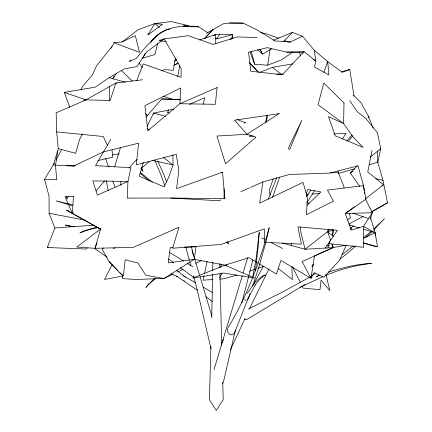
<?xml version="1.0" encoding="UTF-8"?>
<svg xmlns="http://www.w3.org/2000/svg" width="432" height="432" viewBox="0 0 432 432"><rect width="100%" height="100%" fill="white"/><g stroke="black" fill="none" stroke-linecap="round" stroke-linejoin="round"><path stroke-width="0.65" d="M224.073 198.623L224.095 188.757M109.517 101.007L109.728 86.227M212.614 274.212L211.729 317.844M212.674 270.853L212.825 262.127M332.262 244.183L332.197 246.812L333.531 246.65M332.462 236.299L332.629 229.732L327.812 232.2L330.588 240.203M210.908 346.707L209.396 399.735L216.308 410.4L223.22 399.735L222.723 382.282M255.415 270.913L258.077 247.412L259.232 232.389L256.122 258.368L252.747 277.355M266.409 122.148L267.554 115.004M227.642 328.757L227.399 330.437L228.085 332.678L229.586 334.319L231.514 334.924L233.345 334.319L234.587 332.678L250.106 293.506M249.944 51.77L254.653 64.249L267.656 65.21L270.059 49.545M364.23 190.922L363.49 185.647L357.993 165.812L330.178 173.059L289.424 174.479L262.975 181.931L259.6 203.159L303.021 182.369L307.449 197.77L306.455 214.677L333.434 201.134L327.44 190.091L363.49 185.647L365.936 199.184L345.26 213.473L351.259 230.143L363.523 226.363L372.319 212.738L365.337 198.833M291.411 245.614L291.73 243.626M328.115 229.484L327.796 231.433L305.062 249.264L282.296 242.995M153.365 114.377L153.587 113.054L173.864 109.199M175.446 57.996L173.286 70.384L164.749 69.552L161.584 70.724M265.615 122.445L266.987 115.268M177.714 76.658L179.75 65.54M372.022 150.433L367.745 171.958L383.519 184.718L365.855 198.434M349.726 100.629L357.205 111.634L366.001 118.616L377.471 132.878L380.678 148.743L377.779 162.205L383.022 180.306L387.488 202.835L371.498 211.918M204.023 275.632L203.029 280.174L212.96 279.526M204.444 273.688L207.133 261.365M203.197 104.22L204.644 97.74L189.594 104.393M235.386 330.059L223.371 382.347L222.388 383.751M157.621 43.546L154.877 54.562L142.76 58.131L145.147 53.433M241.915 302.692L252.85 259.951M306.212 194.54L307.622 189.475L320.846 191.959L307.049 205.303M143.3 162.389L139.298 176.234L164.074 186.862L168.599 177.46L173.075 164.965L172.913 154.872M100.656 228.874L95.008 248.324L76.81 247.066L100.877 228.782M306.509 196.549L307.039 194.719L308.362 194.573M120.533 147.307L114.642 166.833M242.303 275.567L214.061 369.5M243.076 272.997L247.703 257.564M327.872 248.06L329.2 243.664M370.31 219.175L372.319 212.738L345.26 213.473L354.483 206.75M272.56 197.3L279.688 177.061M252.693 285.979L259.227 265.826L265.766 242.698L269.185 227.734C259.492 262.737 246.677 297.076 227.723 328.196M273.24 178.88L269.087 190.69L270.232 195.226M268.283 199.292L276.745 177.46M323.865 72.344L327.715 61.603L314.296 50.312L302.513 36.196L292.394 32.411L273.424 40.284M289.451 149.92L301.865 120.301L290.126 144.326L288.23 148.975M97.092 242.806L95.008 248.324L133.466 247.298L178.934 227.237L172.622 248.249L221.141 244.431L264.308 228.884L264.562 242.298L301.363 244.15L297.891 226.838L337.43 230.31L328.401 243.594L363.609 247.293L363.523 226.363L375.084 232.681L377.557 246.764L363.355 242.87M330.701 239.339L329.773 241.78L325.112 248.238M332.327 235.067L333.725 231.412L333.045 229.565M87.188 248.006L86.341 249.037L47.277 247.531L54.864 227.934L49.097 213.273L49.07 196.22L44.512 179.339L54.346 163.166M136.76 80.6L143.219 63.931L181.1 77.35L181.165 68.45L164.144 38.896L158.992 40.624L166.315 41.585M168.696 109.679L167.438 112.693L169.371 112.93M113 78.473L114.026 76.059M230.386 350.033L245.052 318.265M249.286 309.101L269.066 268.78M350.671 229.311L351.518 227.529L353.597 225.844M329.233 229.214L327.812 232.2L333.774 236.385M147.004 126.657L153.587 113.054L165.688 116.343M247.514 299.641L255.388 284.58L255.123 284.931L259.681 279.445L263.477 275.994L265.685 274.963L263.331 275.546L259.259 278.402L254.329 283.257L247.228 293.371M80.968 89.802L82.75 86.249L92.378 74.866L96.579 65.686L112.055 46.521L114.021 42.773L122.18 41.931L135.319 35.683L139.536 52.321L114.021 42.773M150.811 42.266C161.093 27 181.78 24.554 198.682 26.838L208.024 32.875M82.388 133.925L79.634 139.336L75.649 153.322L58.277 148.646L56.641 131.911L56.16 112.855L86.017 99.857L115.889 83.003L142.544 79.758M68.256 196.609L67.041 198.974L66.064 196.501M112.126 264.665L104.533 279.45L123.174 275.945L119.896 272.614M55.939 160.207L61.668 149.558M219.542 277.711L222.064 273.035M225.85 266.009L226.795 264.254M221.719 343.003L223.641 339.444M253.103 284.942L263.396 266.171M103.372 247.952L102.395 249.664L109.129 261.673L120.911 273.985L123.379 275.686L125.172 259.794L137.894 262.98L145.735 275.173L163.874 278.57L194.265 259.357L225.061 265.156L254.529 278.095L223.965 273.051L192.683 278.084L225.061 265.156L249.032 257.693L258.158 263.147M110.743 139.406L95.51 165.623L130.891 167.729L127.942 181.478L127.283 198.104L170.699 198.029L224.219 198.693M342.511 138.996L345.935 133.288L333.92 133.947M187.04 26.401L188.131 25.612L171.288 21.6L154.834 23.571L147.911 34.933L162.475 24.354L154.834 23.571L138.175 29.695L122.18 41.931M110.997 48.238L112.055 46.521M306.855 202.991L314.631 190.388M350.465 229.203L351.518 227.529M313.33 264.308L311.92 266.544L313.47 264.389M220.023 267.203L221.832 264.389M112.795 78.872L116.343 73.44M306.812 196.187L310.91 189.999M219.645 34.506L216.697 38.848L215.492 38.275M346.772 141.124L351.961 135.016M230.218 39.55L233.08 35.959M348.851 140.605L352.701 135.94M368.102 117.293L368.955 116.257L368.064 117.245M96.088 191.003L104.652 180.722M146.005 117.115L161.779 98.971L180.56 99.506M128.995 168.059L134.644 161.617L137.171 159.435M204.725 38.551L212.857 29.662L223.279 23.798L229.603 23.026L243.151 23.134L256.381 29.538L275.152 40.97L290.65 41.915L302.513 36.196M354.008 96.012L349.79 69.417L342.214 72.29L327.715 61.603L328.871 74.914L314.501 66.998L315.808 61.036L304.025 51.656L282.323 74.709L250.808 71.275L248.513 52.267L267.197 47.66L286.562 52.099L302.13 52.461L303.269 53.174M204.228 38.783L212.857 29.662M372.325 231.493L365.942 237.26M373.68 230.062L384.523 218.635L374.02 228.712M359.791 186.473L350.357 173.097L357.269 165.861M283.208 41.774L292.394 32.411M158.441 34.247L146.167 46.321L136.166 58.574L129.211 61.268L131.15 60.82M371.158 231.46L363.344 237.848M151.708 40.505L160.207 33.178L166.72 29.63L169.938 29.003M154.618 278.375L148.127 284.612L145.973 287.415L148.273 284.769L155.498 278.591M355.882 245.938L345.319 255.047L339.952 259.108M174.523 61.263L176.585 59.519M140.832 168.572L149.013 161.887M350.357 173.097L352.971 170.996M370.219 157.14L380.678 148.743M353.317 245.846L342.166 254.578M230.85 39.274L232.94 37.687M250.889 135.238L249.28 136.458L253.19 135.961M316.348 276.988L319.032 274.957M292.966 51.899L281.945 59.681L267.656 65.21M315.706 273.116L310.743 276.593L280.557 293.08L248.508 308.918M257.213 37.573L237.341 36.925L212.998 44.453L188.438 35.683L164.144 38.896L146.362 52.164L136.955 66.598L124.189 68.936L109.183 77.701L95.121 87.167L64.244 92.405L69.887 107.401M347.134 220.034L350.482 217.798L349.358 213.392M213.759 35.716L215.444 34.603L232.562 34.468L232.724 38.367M279.428 74.606L280.573 73.91L283.203 74.25M305.105 284.396L246.245 319.842L244.382 319.091M381.791 185.749L383.519 184.718M206.307 33.404L210.8 30.731L213.246 29.916M271.825 48.735L262.521 54.092L257.537 49.745M372.449 211.286L387.488 202.835M349.072 223.922L363.29 216.362M363.593 238.313L375.084 232.681L370.348 216.983M300.305 287.253L323.017 276.539M44.512 179.339L56.732 179.804L55.474 165.208L58.277 148.646L53.395 164.943L73.526 166.136L103.34 151.907L138.564 143.181L136.339 164.813L176.288 154.294L178.81 170.478L176.575 188.644L222.545 172.19L224.883 198.698M164.138 278.365L173.27 274.012M177.536 271.982L183.017 269.368M195.804 263.277L201.285 260.663M173.745 65.351L177.946 63.391M331.873 243.896L333.153 247.595L302.125 261.576L310.975 278.327L314.064 272.695L323.892 277.258L339.671 260.032L346.232 245.128L333.153 247.595L305.062 249.264L300.742 231.741L300.413 227.065M240.856 191.668L249.458 187.882M250.684 187.337L262.975 181.931M333.153 247.595L314.48 255.836L310.975 278.327L280.93 260.431L276.399 274.061L259.297 263.833M326.041 275.222C340.524 269.271 355.946 265.129 371.531 263.428C356.778 264.006 342.257 267.743 328.244 272.165M113.206 248.632L115.058 247.855M174.188 64.838L177.881 63.299M260.032 72.16L272.522 67.381L292.739 63.866M316.678 276.529L319.718 275.378M249.534 271.199L254.637 269.438M257.828 268.342L263.569 266.366M199.568 39.976L215.444 34.603L215.811 43.789M221.049 199.913L218.495 200.718L170.699 198.029M341.528 71.96L349.79 69.417M236.871 275.006L224.208 278.791L219.575 279.094M354.596 168.842L338.504 173.453L338.072 170.797M369.409 164.603L377.779 162.205L377.525 150.973M232.659 34.69L216.697 38.848L215.617 38.102M96.854 227.059L83.954 230.969L79.99 232.88L84.089 231.185L91.346 229.09L98.329 227.626M73.526 166.136L74.839 165.834M97.789 160.607L112.865 157.172L112.001 149.931M194.092 276.005L192.294 276.367L180.5 267.716M47.277 247.531L48.6 247.277M112.655 154.823L119.291 153.884M276.583 74.455L280.573 73.91L272.522 67.381M312.331 194.135L319.604 193.336M288.722 42.098L290.65 41.915M54.864 227.934L94.117 225.196M163.474 278.392L136.269 279.52L122.564 278.575L122.553 275.287M188.131 25.612L183.681 25.742L185.463 26.563M172.908 247.455L170.273 247.525L168.188 262.823L194.265 259.357L195.982 246.85L184.113 247.158M286.562 52.099L304.025 51.656M244.345 122.877L245.662 122.855L237.055 119.54M66.501 165.661L75.794 165.575M330.502 172.724L338.305 172.735L343.759 186.138L344.018 188.125M229.603 23.026L243.151 23.134M83.603 100.105L85.487 100.121M198.682 26.838L189.211 26.681L183.422 26.136M161.779 98.971L180.517 99.549M56.641 131.911L103.318 136.512L107.53 145.627M117.212 83.138L115.889 83.003L110.182 100.462L86.017 99.857L64.244 92.405M326.646 245.408L329.297 245.754M74.666 226.87L65.394 225.11L71.631 226.535M49.097 213.273L85.552 220.255M260.615 32.519L265.826 33.626L278.77 38.205M375.835 178.718L383.022 180.306M152.863 160.488L173.075 164.965L163.534 157.545M72.338 204.714L56.138 200.853L72.473 205.789M109.183 77.701L125.372 82.215M363.355 242.984L376.277 246.775M349.153 224.926L359.273 227.95M363.701 229.279L375.084 232.681L375.37 236.034M246.089 300.672L244.48 299.641M162.826 96.12L173.092 99.382M352.766 213.16L368.431 218.527M66.717 210.276L100.78 229.273L66.717 210.276L68.623 210.946M71.804 212.058L73.073 212.501M171.158 273.861L177.228 276.458L176.737 276.194L197.759 290.525M147.782 33.961L148.986 34.495M284.224 40.365L288.376 42.233M221.173 172.141L222.394 172.697M261.598 237.757L264.589 239.296M271.172 242.665L282.539 248.497M183.946 280.719L184.459 280.989M183.605 275.999L195.642 282.76M203.089 287.08L212.252 292.394M225.887 242.131L228.771 243.88L227.68 241.456M169.285 252.218L183.643 261.068M187.088 263.191L192.829 266.728M109.307 166.617L108.184 165.92L105.565 158.441M313.529 59.605L315.808 61.036L314.296 50.312M147.528 128.601L149.175 129.746M94.991 248.767L107.06 257.137M306.974 202.16L309.166 203.715M140.324 172.406L152.426 182.293M168.701 259.06L173.529 262.602M205.821 296.617L212.274 301.498M176.688 270.464L185.549 277.225M278.159 268.434L292.324 279.515L291.902 266.895M140.157 173.151L148.522 180.452M145.778 114.016L147.841 115.69M154.834 23.571L159.446 27.437M121.219 70.276L132.251 81.022M353.511 95.218L360.855 102.497L368.215 115.819L373.162 128.066M109.129 261.673L117.553 270.232M249.599 62.759L258.32 72.144L249.291 62.408M138.947 62.791L142.457 67.608M141.113 168.88L143.03 171.574L141.583 167.098M259.772 49.086L262.521 54.092L260.534 49.826M292.453 266.749L300.467 282.76M302.249 286.319L303.134 288.095L319.977 289.672L321.073 280.211L329.837 290.628L325.949 274.266M157.766 161.114L163.01 172.649L166.693 182.007M155.007 160.731L160.963 175.019L164.84 185.809M299.155 52.045L300.634 55.685M112.844 181.408L115.069 187.002M192.056 250.511L199.692 275.513M200.081 276.793L211.831 316.008M185.765 246.996L189.394 260.599M189.74 261.895L190.777 265.783M193.541 276.151L197.17 289.753L211.048 348.775M251.3 51.424L254.653 64.249M191.462 246.85L193.536 255.884M106.202 180.473L108.308 190.847M364.414 192.24L364.597 193.558M221.67 345.362L219.991 273.537M219.818 263.471L219.888 267.5M120.782 181.445L120.825 185.404M343.996 103.01L343.607 123.541L353.182 137.149L363.069 147.393L335.232 135.815L328.471 116.618L343.607 123.541L318.017 104.684L323.811 83.101L343.996 103.01M180.517 88.106L179.901 103.729L147.847 130.745L144.904 105.656L180.517 88.106M73.526 196.452L72.322 213.408L65.102 196.798L73.526 196.452M217.085 87.545L215.357 104.306L179.901 103.729L217.085 87.545M255.874 137.176L225.52 163.798L216.929 136.037L246.931 134.298L255.874 137.176M279.137 113.665L246.931 134.298L234.625 120.188L279.137 113.665M127.942 181.478L97.438 195.145L92.772 180.9L127.942 181.478"/></g></svg>
